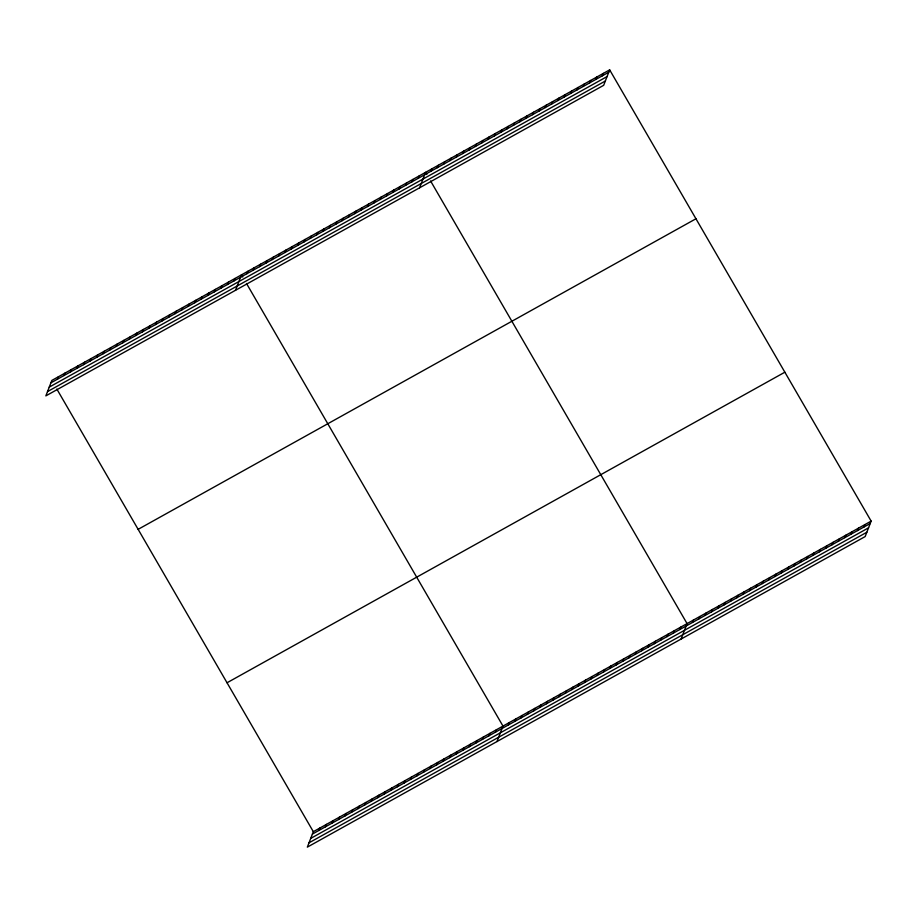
<?xml version="1.0" encoding="UTF-8"?>
<svg xmlns="http://www.w3.org/2000/svg" width="917" height="917" viewBox="0 0 917 917"><rect width="100%" height="100%" fill="white"/><g stroke="black" fill="none" stroke-linecap="round" stroke-linejoin="round"><path stroke-width="1.38" d="M57.45 379.191L58.39 376.795M63.995 375.546L64.924 373.15M70.529 371.901L71.469 369.505M77.074 368.267L78.002 365.872M83.619 364.622L84.547 362.226M90.153 360.977L91.081 358.581M96.698 357.343L97.626 354.948M103.231 353.698L104.16 351.303M109.776 350.053L110.705 347.658M116.31 346.42L117.238 344.024M122.855 342.775L123.784 340.379M129.389 339.141L130.329 336.734M135.934 335.496L136.862 333.1M142.479 331.851L143.407 329.455M149.012 328.217L149.941 325.81M155.558 324.572L156.486 322.176M162.091 320.927L163.02 318.531M168.636 317.293L169.565 314.886M175.17 313.648L176.098 311.253M181.715 310.003L182.643 307.608M188.249 306.37L189.189 303.963M194.794 302.725L195.722 300.329M201.327 299.08L202.267 296.684M207.872 295.446L208.801 293.05M214.418 291.801L215.346 289.405M220.951 288.156L221.88 285.76M227.496 284.522L228.425 282.127M234.03 280.877L234.958 278.481M235.509 290.299L241.503 274.836L242.753 277.003M246.925 273.702L247.854 271.306M253.264 270.171L254.192 267.775M259.614 266.629L260.543 264.234M265.964 263.099L266.893 260.703M272.315 259.568L273.243 257.173M278.653 256.038L279.593 253.631M285.004 252.496L285.932 250.1M291.354 248.965L292.282 246.57M297.704 245.435L298.633 243.028M304.043 241.893L304.983 239.497M310.393 238.363L311.322 235.967M316.743 234.832L317.672 232.437M323.093 231.29L324.022 228.895M329.444 227.76L330.372 225.364M335.782 224.229L336.711 221.834M342.133 220.688L343.061 218.292M348.483 217.157L349.411 214.761M354.833 213.627L355.762 211.231M361.172 210.085L362.112 207.689M367.522 206.554L368.451 204.159M373.872 203.024L374.801 200.628M380.223 199.493L381.151 197.086M386.561 195.951L387.501 193.556M392.912 192.421L393.84 190.025M399.262 188.891L400.19 186.483M405.612 185.349L406.54 182.953M411.962 181.818L412.891 179.423M418.301 178.288L419.229 175.892M419.585 187.802L425.58 172.35L426.829 174.505M431.001 171.215L431.93 168.82M437.352 167.685L438.28 165.289M443.69 164.143L444.63 161.747M450.041 160.613L450.969 158.217M456.391 157.082L457.319 154.686M462.741 153.54L463.67 151.145M469.08 150.01L470.02 147.614M475.43 146.479L476.359 144.084M481.78 142.949L482.709 140.542M488.131 139.407L489.059 137.011M494.481 135.876L495.409 133.481M500.82 132.346L501.748 129.939M507.17 128.804L508.098 126.408M513.52 125.274L514.448 122.878M519.87 121.743L520.799 119.348M526.209 118.201L527.149 115.806M532.559 114.671L533.488 112.275M538.909 111.14L539.838 108.745M545.26 107.598L546.188 105.203M551.598 104.068L552.538 101.672M557.949 100.538L558.877 98.142M564.299 97.007L565.227 94.6M570.649 93.465L571.578 91.07M576.999 89.935L577.928 87.539M583.338 86.404L584.267 83.997M589.688 82.862L590.617 80.467M596.039 79.332L596.967 76.936M602.389 75.802L603.317 73.394M871.15 521.12L313.327 831.685L307.333 847.136L865.155 536.571L871.15 521.12L609.667 69.864L51.845 380.429L45.85 395.88L603.673 85.315L609.667 69.864M318.944 830.435L319.873 828.04M325.478 826.79L326.418 824.394M332.023 823.157L332.951 820.761M338.568 819.511L339.496 817.116M345.101 815.866L346.03 813.471M351.647 812.233L352.575 809.837M358.18 808.588L359.109 806.192M364.725 804.943L365.654 802.547M371.259 801.309L372.187 798.913M377.804 797.664L378.732 795.268M384.338 794.03L385.278 791.623M390.883 790.385L391.811 787.99M397.416 786.74L398.356 784.344M403.961 783.107L404.89 780.699M410.507 779.461L411.435 777.066M417.04 775.816L417.969 773.421M423.585 772.183L424.514 769.776M430.119 768.538L431.047 766.142M436.664 764.893L437.592 762.497M443.198 761.259L444.126 758.852M449.743 757.614L450.671 755.218M456.276 753.969L457.216 751.573M462.821 750.335L463.75 747.94M469.366 746.69L470.295 744.295M475.9 743.045L476.829 740.649M482.445 739.411L483.374 737.016M488.979 735.766L489.907 733.371M495.524 732.121L496.452 729.726M496.991 741.544L502.986 726.092L246.501 283.468M508.408 724.946L509.336 722.55M514.758 721.415L515.686 719.02M521.108 717.885L522.037 715.489M527.447 714.354L528.375 711.947M533.797 710.813L534.726 708.417M540.147 707.282L541.076 704.886M546.498 703.752L547.426 701.345M552.836 700.21L553.776 697.814M559.187 696.679L560.115 694.284M565.537 693.149L566.465 690.742M571.887 689.607L572.816 687.211M578.237 686.076L579.166 683.681M584.576 682.546L585.505 680.15M590.926 679.004L591.855 676.608M597.276 675.474L598.205 673.078M603.627 671.943L604.555 669.548M609.965 668.401L610.894 666.006M616.316 664.871L617.244 662.475M622.666 661.34L623.594 658.945M629.016 657.81L629.945 655.403M635.355 654.268L636.295 651.872M641.705 650.738L642.634 648.342M648.055 647.207L648.984 644.8M654.406 643.665L655.334 641.27M660.744 640.135L661.684 637.739M667.095 636.604L668.023 634.197M673.445 633.062L674.373 630.667M679.795 629.532L680.723 627.136M681.079 639.057L687.074 623.606L430.589 180.981M692.484 622.46L693.412 620.064M698.834 618.929L699.763 616.533M705.184 615.399L706.113 613.003M711.535 611.857L712.463 609.461M717.873 608.326L718.813 605.931M724.224 604.796L725.152 602.4M730.574 601.265L731.502 598.858M736.924 597.724L737.853 595.328M743.263 594.193L744.203 591.797M749.613 590.663L750.542 588.256M755.963 587.121L756.892 584.725M762.314 583.59L763.242 581.195M768.664 580.06L769.592 577.664M775.003 576.518L775.931 574.122M781.353 572.987L782.281 570.592M787.703 569.457L788.631 567.061M794.053 565.915L794.982 563.519M800.392 562.385L801.332 559.989M806.742 558.854L807.671 556.459M813.092 555.312L814.021 552.917M819.443 551.782L820.371 549.386M825.781 548.251L826.721 545.856M832.132 544.721L833.06 542.314M838.482 541.179L839.41 538.783M844.832 537.649L845.761 535.253M851.182 534.118L852.111 531.711M857.521 530.576L858.45 528.181M863.871 527.046L864.8 524.65M50.916 382.825L608.728 72.26M49.243 387.134L607.065 76.569M47.524 391.582L605.335 81.017M138.135 529.338L695.957 218.773M227.038 682.764L784.86 372.199M312.399 834.08L870.222 523.515M310.737 838.39L868.548 527.825M309.006 842.826L866.829 532.261M56.843 389.06L313.327 831.685"/></g></svg>
